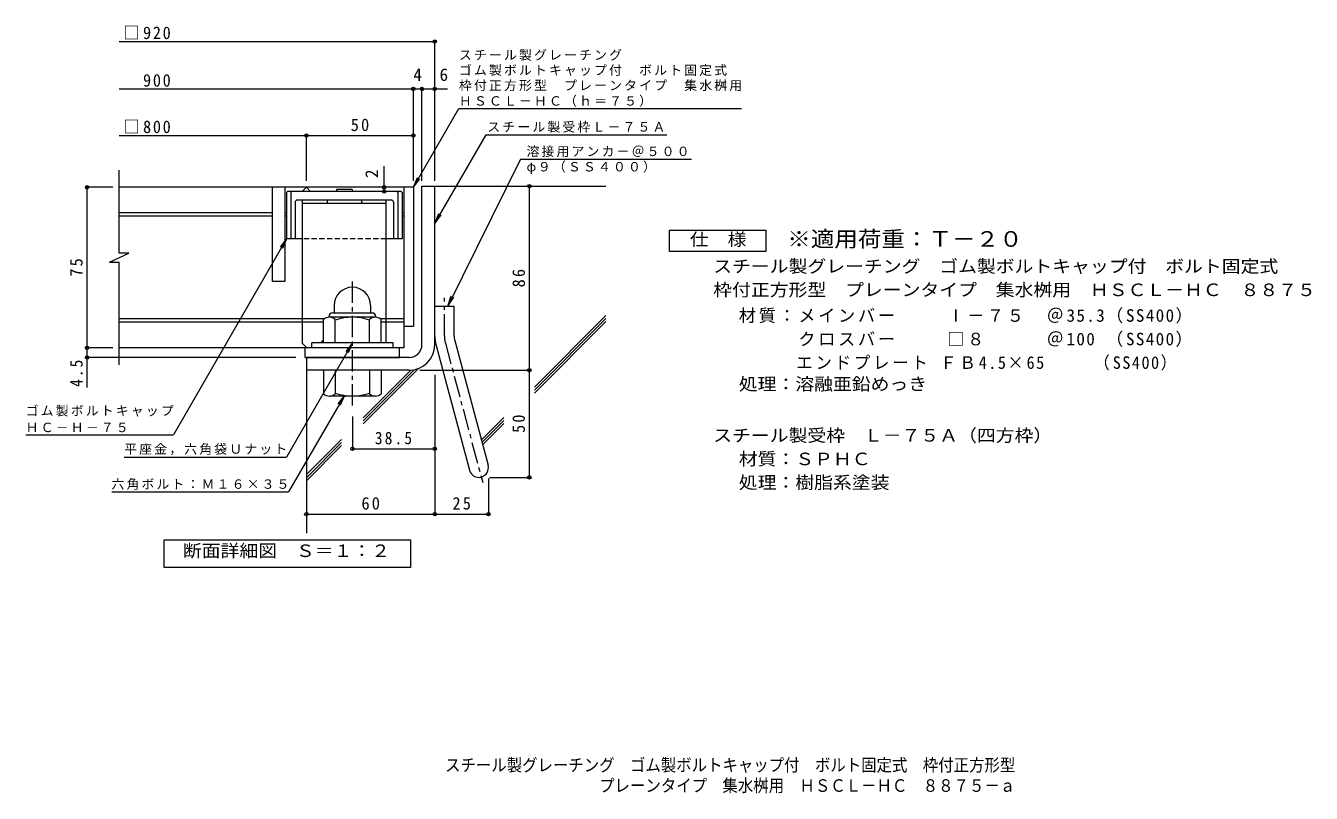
# Model space of a CAD drawing. Units: millimetres on the paper, enlarged 10 times, with parts at other scales. Extents: x -1643 to 1783, y -1939 to 1793.
# Drawn here: x -1221 to 1783, y -1939 to -146 of the extents above; entities that cross this region are included whole.
import ezdxf
from ezdxf.enums import TextEntityAlignment as Align

# ---------------------------------------------------------------- set-up
doc = ezdxf.new("R2010")
doc.units = ezdxf.units.MM
doc.header["$LTSCALE"] = 10
doc.header["$PDMODE"] = 32
doc.header["$PDSIZE"] = 8
for name, pattern in [('CHAIN1', [8, 5, -1, 1, -1]), ('CHAIN2', [12, 9, -1, 1, -1]), ('DASHED1', [1.8, 1.2, -0.6])]:
    doc.linetypes.add(name, pattern=pattern)
for name, color, linetype, lineweight in [('D-1', 2, 'Continuous', 9), ('D-2', 3, 'Continuous', 9), ('D-4', 7, 'Continuous', 9), ('D-5', 7, 'Continuous', 9), ('D-6', 6, 'Continuous', 9), ('D-7', 6, 'Continuous', 9), ('D-8', 4, 'Continuous', 9)]:
    doc.layers.add(name, color=color, linetype=linetype, lineweight=lineweight)
doc.layers.add('F-F_F-Fﾚｲﾔ', color=2, linetype='Continuous')
doc.styles.add('ＭＳ ゴシック', font='')
doc.styles.get('ＭＳ ゴシック').set_extended_font_data('MS Gothic')

msp = doc.modelspace()

# ---------------------------------------------------------------- linework, layer by layer
at = {"layer": 'D-1'}
for p, q in [((-295.11, -521.37), (-265.11, -521.37)), ((-295.11, -891.37), (-295.11, -521.37)), ((-265.11, -891.37), (-265.11, -521.37)), ((-500.11, -799.87), (-500.11, -817.37)), ((-415.11, -799.82), (-415.11, -817.37)), ((-265.11, -801.37), (-220.11, -801.37)), ((-220.11, -870.45), (-220.11, -801.37)), ((-525.11, -887.37), (-525.11, -832.56)), ((-512.61, -826.37), (-512.61, -827.37)), ((-403.86, -827.37), (-511.36, -827.37)), ((-503.61, -817.37), (-411.61, -817.37)), ((-497.61, -887.37), (-497.61, -832.56)), ((-417.61, -887.37), (-417.61, -832.56)), ((-402.61, -826.37), (-402.61, -827.37)), ((-390.11, -887.37), (-390.11, -832.56)), ((-362.61, -887.37), (-552.61, -887.37)), ((-552.61, -898.87), (-552.61, -887.37)), ((-362.61, -898.87), (-362.61, -887.37)), ((-262.04, -893.74), (-184.08, -1184.69)), ((-218.58, -882.09), (-140.62, -1173.05)), ((-325.11, -921.37), (-565.11, -921.37)), ((-565.11, -921.37), (-565.11, -951.37)), ((-325.11, -951.37), (-565.11, -951.37)), ((-525.11, -951.37), (-525.11, -1006.18)), ((-497.61, -951.37), (-497.61, -1006.18)), ((-417.61, -951.37), (-417.61, -1006.18)), ((-390.11, -951.37), (-390.11, -1006.18)), ((-512.61, -1012.37), (-512.61, -1011.37)), ((-403.86, -1011.37), (-511.36, -1011.37)), ((-402.61, -1012.37), (-402.61, -1011.37))]:
    msp.add_line(p, q, dxfattribs=at)
at = {"layer": 'D-1', "linetype": 'CHAIN1'}
for p, q in [((-457.61, -1033.9), (-457.61, -740.86)), ((-242.61, -870.44), (-242.61, -782.34)), ((-240.31, -887.91), (-153, -1213.75))]:
    msp.add_line(p, q, dxfattribs=at)
at = {"layer": 'D-1'}
for centre, radius, start, end in [((-457.61, -799.87), 42.5, 90, 180), ((-457.56, -799.82), 42.45, 0, 90), ((-511.36, -848.17), 20.8, 48.6201, 131.38164), ((-503.61, -826.37), 9, 90, 180), ((-457.61, -947.37), 120, 70.52881, 109.47119), ((-403.86, -848.17), 20.8, 48.61835, 131.37988), ((-411.61, -826.37), 9, 0, 90), ((-175.11, -870.44), 90, 180, 195), ((-175.11, -870.45), 45, 180, 195.00002), ((-325.11, -891.37), 30, 270, 0), ((-325.11, -891.37), 60, 270, 0), ((-511.36, -990.57), 20.8, 228.61835, 311.37988), ((-457.61, -891.37), 120, 250.52881, 289.47119), ((-403.86, -990.57), 20.8, 228.6201, 311.38164), ((-162.35, -1178.87), 22.5, 195.00014, 14.99991)]:
    msp.add_arc(centre, radius, start, end, dxfattribs=at)
at = {"layer": 'D-1', "linetype": 'CHAIN2'}
msp.add_arc((-175.11, -870.44), 67.5, 180, 194.99995, dxfattribs=at)
at = {"layer": 'D-2'}
for p, q in [((-1002.78, -677.71), (-1002.78, -483.87)), ((-315.11, -523.87), (-1002.17, -523.87)), ((-645.11, -523.87), (-645.11, -743.87)), ((-615.11, -523.87), (-615.11, -743.87)), ((-337.61, -523.87), (-337.61, -898.87)), ((-315.11, -523.87), (-315.11, -848.87)), ((-645.11, -583.87), (-1002.78, -583.87)), ((-645.11, -591.37), (-1002.78, -591.37)), ((-611.36, -583.87), (-615.11, -583.87)), ((-611.36, -591.37), (-615.11, -591.37)), ((-337.61, -583.87), (-341.36, -583.87)), ((-337.61, -591.37), (-341.36, -591.37)), ((-1024.9, -698.42), (-980.3, -677.71)), ((-980.3, -677.71), (-1002.78, -677.71)), ((-1024.9, -698.42), (-1002.78, -698.42)), ((-1002.78, -938.87), (-1002.78, -698.42)), ((-615.11, -743.87), (-645.11, -743.87)), ((-525.11, -831.37), (-1002.78, -831.37)), ((-525.11, -838.87), (-1002.78, -838.87)), ((-337.61, -831.37), (-390.11, -831.37)), ((-337.61, -838.87), (-390.11, -838.87)), ((-315.11, -848.87), (-337.61, -848.87)), ((-337.61, -898.87), (-1002.78, -898.87)), ((-567.61, -921.37), (-567.61, -898.87)), ((-347.61, -921.37), (-347.61, -898.87)), ((-567.61, -921.37), (-347.61, -921.37))]:
    msp.add_line(p, q, dxfattribs=at)
msp.add_lwpolyline([(-575.11, -533.87), (-565.11, -523.87), (-555.11, -533.87)], dxfattribs=at)
at = {"layer": 'D-4'}
for p, q in [((-1002.78, -183.5), (-265.11, -183.5)), ((-265.11, -508.41), (-265.11, -180.5)), ((-1002.78, -294.2), (-235.75, -294.2)), ((-315.11, -508.41), (-315.11, -291.2)), ((-295.11, -508.41), (-295.11, -291.2)), ((-1002.78, -402.95), (-315.11, -402.95)), ((-565.11, -508.41), (-565.11, -399.95)), ((-383.26, -523.87), (-383.26, -474.48)), ((-1017.49, -523.87), (-1080.49, -523.87)), ((-1077.5, -991.64), (-1077.5, -523.87)), ((-383.26, -533.87), (-383.26, -523.87)), ((-44.06, -1201.37), (-44.06, -521.37)), ((-1017.49, -898.87), (-1080.49, -898.87)), ((-590.11, -921.37), (-1080.49, -921.37)), ((-300.11, -951.37), (-41.06, -951.37)), ((-265.11, -961.81), (-265.11, -1290.13)), ((-457.61, -1058.9), (-457.61, -1137.55)), ((-457.61, -1134.55), (-265.11, -1134.55)), ((-137.35, -1201.37), (-41.06, -1201.37)), ((-139.85, -1203.87), (-139.85, -1290.13)), ((-565.11, -1287.13), (-139.85, -1287.13))]:
    msp.add_line(p, q, dxfattribs=at)
at = {"layer": 'D-4', "color": 2}
for points in [[(283.46, -673.87), (283.46, -623.87), (508.46, -623.87), (508.46, -673.87)], [(-897.11, -1412.28), (-897.11, -1347.28), (-322.1, -1347.28), (-322.1, -1412.28)]]:
    msp.add_lwpolyline(points, close=True, dxfattribs=at)
at = {"layer": 'D-4'}
for p in [(-265.11, -183.5), (-315.11, -294.2), (-295.11, -294.2), (-265.11, -294.2), (-565.11, -402.95), (-315.11, -402.95), (-1077.5, -523.87), (-383.26, -523.87), (-383.26, -533.87), (-44.06, -521.37), (-1077.5, -898.87), (-1077.5, -921.37), (-44.06, -951.37), (-457.61, -1134.55), (-265.11, -1134.55), (-44.06, -1201.37), (-565.11, -1287.13), (-265.11, -1287.13), (-139.85, -1287.13)]:
    msp.add_point(p, dxfattribs=at)
at = {"layer": 'D-5'}
for p, q in [((-315.11, -523.87), (-208.68, -339.53)), ((-208.68, -339.53), (451.32, -339.53)), ((-265.11, -608.29), (-145.4, -400.94)), ((-145.4, -400.94), (277.42, -400.94)), ((-64.42, -458.1), (335.1, -458.1)), ((-315.11, -523.87), (-305.54, -500.77)), ((-315.11, -523.87), (-299.89, -504.03)), ((-265.11, -608.29), (-255.54, -585.19)), ((-265.11, -608.29), (-249.89, -588.46)), ((-611.36, -643.87), (-875.9, -1102.07)), ((-611.36, -643.87), (-626.58, -663.7)), ((-611.36, -643.87), (-620.93, -666.96)), ((-234.62, -801.37), (-220.69, -780.61)), ((-457.61, -887.37), (-611.57, -1154.03)), ((-457.61, -887.37), (-472.83, -907.2)), ((-457.61, -887.37), (-467.18, -910.47)), ((-476.36, -1009.9), (-606.49, -1235.28)), ((-476.36, -1009.9), (-491.58, -1029.73)), ((-476.36, -1009.9), (-485.93, -1032.99)), ((-1220.9, -1102.07), (-875.9, -1102.07)), ((-990.8, -1154.03), (-611.57, -1154.03)), ((-1019.63, -1235.28), (-606.49, -1235.28))]:
    msp.add_line(p, q, dxfattribs=at)
msp.add_lwpolyline([(-64.42, -458.1), (-234.62, -801.37), (-226.53, -777.71)], dxfattribs=at)
at = {"layer": 'D-6'}
for p, q in [((-265.11, -521.37), (134.89, -521.37)), ((-32.24, -990.38), (134.89, -823.26)), ((-32.24, -997.45), (134.89, -830.32)), ((-32.24, -1004.52), (134.89, -837.4)), ((-565.11, -951.37), (-565.11, -1331.69)), ((-432.09, -1076.16), (-303.12, -947.19)), ((-432.09, -1069.09), (-313.17, -950.17)), ((-432.09, -1062.02), (-321.31, -951.25)), ((-156.31, -1114.46), (-103.48, -1061.63)), ((-154.82, -1120.03), (-103.48, -1068.7)), ((-153.33, -1125.61), (-103.48, -1075.77)), ((-565.11, -1195.04), (-482.8, -1112.73)), ((-565.11, -1202.11), (-482.8, -1119.8)), ((-565.11, -1209.18), (-482.8, -1126.88))]:
    msp.add_line(p, q, dxfattribs=at)
at = {"layer": 'D-7'}
for p, q in [((-611.36, -536.37), (-608.86, -533.87)), ((-611.36, -536.37), (-611.36, -643.87)), ((-343.86, -533.87), (-608.86, -533.87)), ((-601.36, -536.37), (-598.86, -533.87)), ((-601.36, -536.37), (-601.36, -643.87)), ((-494.55, -528.87), (-494.55, -533.87)), ((-458.17, -528.87), (-494.55, -528.87)), ((-458.17, -528.87), (-458.17, -533.87)), ((-351.36, -536.37), (-353.86, -533.87)), ((-351.36, -536.37), (-351.36, -643.87)), ((-341.36, -536.37), (-343.86, -533.87)), ((-341.36, -536.37), (-341.36, -643.87)), ((-591.36, -558.87), (-591.36, -643.87)), ((-366.36, -553.87), (-586.36, -553.87)), ((-361.36, -558.87), (-361.36, -643.87)), ((-573.86, -643.87), (-611.36, -643.87)), ((-341.36, -643.87), (-378.86, -643.87))]:
    msp.add_line(p, q, dxfattribs=at)
at = {"layer": 'D-7', "linetype": 'DASHED1'}
msp.add_line((-378.86, -643.87), (-573.86, -643.87), dxfattribs=at)
at = {"layer": 'D-7'}
for centre, start, end in [((-586.36, -558.87), 90, 180), ((-366.36, -558.87), 0, 90)]:
    msp.add_arc(centre, 5, start, end, dxfattribs=at)
at = {"layer": 'D-8'}
for p, q in [((-378.86, -553.87), (-573.86, -553.87)), ((-573.86, -888.87), (-573.86, -553.87)), ((-378.86, -561.37), (-573.86, -561.37)), ((-516.36, -553.87), (-516.36, -561.37)), ((-436.36, -553.87), (-436.36, -561.37)), ((-378.86, -887.37), (-378.86, -553.87)), ((-573.86, -888.87), (-563.86, -898.87))]:
    msp.add_line(p, q, dxfattribs=at)
msp.add_lwpolyline([(-528.86, -887.37), (-528.86, -883.87), (-525.11, -880.12)], dxfattribs=at)

# ---------------------------------------------------------------- texts
at = {"layer": 'D-4', "color": 2, "style": 'ＭＳ ゴシック'}
for s, p in [('4', (-315.11, -284.2)), ('6', (-253.86, -284.2))]:
    msp.add_text(s, height=29.33, dxfattribs=at).set_placement(p, align=Align.BOTTOM_LEFT)
msp.add_text('2', height=29.33, rotation=90, dxfattribs=at).set_placement((-389.26, -502.12), align=Align.BOTTOM_LEFT)
at = {"layer": 'D-4', "color": 2, "style": 'ＭＳ ゴシック', "width": 1.1}
for s, p in [('仕\u3000様', (330.96, -668.87)), ('処理：溶融亜鉛めっき', (445.26, -1006.79)), ('スチール製受枠\u3000Ｌ－７５Ａ（四方枠）', (385.55, -1126.79)), ('材質：ＳＰＨＣ', (445.26, -1181.79)), ('処理：樹脂系塗装', (445.26, -1236.79)), ('断面詳細図\u3000Ｓ＝１：２', (-853.68, -1396.31))]:
    msp.add_text(s, height=29.33, dxfattribs=at).set_placement(p, align=Align.BOTTOM_LEFT)
at = {"layer": 'D-4', "color": 2, "char_height": 29.33, "attachment_point": 7, "style": 'ＭＳ ゴシック'}
for s, insert in [('\\T1.21;\\W0.95;□920', (-992.78, -178.45)), ('\\T1.21;\\W0.95;\u3000900', (-992.78, -289.15)), ('\\T1.21;\\W0.95;□800', (-992.78, -397.95)), ('\\T1.27;\\W0.95;50', (-461.36, -392.95)), ('\\T1.16;材質：メインバー\u3000\u3000\\~Ⅰ－７５\u3000＠35.3（SS400）', (445.26, -841.79)), ('\\T1.16;\u3000\u3000\u3000クロスバー\u3000\u3000\\~□８\u3000\u3000\u3000＠100\\~（SS400）', (445.26, -896.79)), ('\\T1.18;\\W0.95;\u3000\u3000\u3000エンドプレート\\~ＦＢ4.5×65\\~\\~\\~\\~\\~（SS400）', (445.26, -951.79)), ('\\T1.28;\\W0.9;38.5', (-405.11, -1124.55)), ('\\T1.27;\\W0.95;60', (-436.36, -1277.13)), ('\\T1.27;\\W0.95;25', (-223.73, -1277.13))]:
    msp.add_mtext(s, dxfattribs=dict(at, insert=insert))
at = {"layer": 'D-4', "color": 2, "char_height": 29.33, "attachment_point": 7, "rotation": 90, "style": 'ＭＳ ゴシック'}
for s, insert in [('\\T1.27;\\W0.95;75', (-1087.5, -732.62)), ('\\T1.27;\\W0.95;86', (-54.06, -757.62)), ('\\T1.27;\\W0.9;4.5', (-1087.49, -990.19)), ('\\T1.27;\\W0.95;50', (-54.06, -1097.62))]:
    msp.add_mtext(s, dxfattribs=dict(at, insert=insert))
at = {"layer": 'D-5', "color": 3, "style": 'ＭＳ ゴシック', "width": 1.1}
msp.add_text('※適用荷重：Ｔ－２０', height=36.66, dxfattribs=at).set_placement((558.46, -673.87), align=Align.BOTTOM_LEFT)
at = {"layer": 'D-5', "color": 2, "style": 'ＭＳ ゴシック', "width": 1.1}
for s, p in [('スチール製グレーチング\u3000ゴム製ボルトキャップ付\u3000ボルト固定式', (385.55, -731.79)), ('枠付正方形型\u3000プレーンタイプ\u3000集水桝用\u3000ＨＳＣＬ－ＨＣ\u3000８８７５', (385.55, -786.79))]:
    msp.add_text(s, height=29.33, dxfattribs=at).set_placement(p, align=Align.BOTTOM_LEFT)
at = {"layer": 'D-5', "char_height": 21.99, "attachment_point": 7, "style": 'ＭＳ ゴシック'}
for s, insert in [('\\T1.17;スチール製グレーチング', (-208.68, -228.22)), ('\\T1.17;ゴム製ボルトキャップ付\u3000ボルト固定式', (-208.68, -263.79)), ('\\T1.17;枠付正方形型\u3000プレーンタイプ\u3000集水桝用', (-208.68, -299.37)), ('\\T1.17;ＨＳＣＬ－ＨＣ（ｈ＝７５）', (-208.68, -336.01)), ('\\T1.17;スチール製受枠Ｌ－７５Ａ', (-142.28, -396.18)), ('\\T1.17;溶接用アンカ－＠５００', (-50.77, -453.44)), ('\\T1.17;φ９（ＳＳ４００）', (-50.77, -492.76)), ('\\T1.17;ゴム製ボルトキャップ', (-1220.9, -1059.43)), ('\\T1.17;ＨＣ－Ｈ－７５', (-1220.9, -1096.03)), ('\\T1.17;平座金，六角袋Ｕナット', (-990.8, -1149.37)), ('\\T1.17;六角ボルト：Ｍ１６×３５', (-1020.56, -1230.62))]:
    msp.add_mtext(s, dxfattribs=dict(at, insert=insert))
at = {"layer": 'F-F_F-Fﾚｲﾔ', "style": 'ＭＳ ゴシック', "width": 0.9}
for s, p in [('スチール製グレーチング\u3000ゴム製ボルトキャップ付\u3000ボルト固定式\u3000枠付正方形型', (-240.98, -1896.81)), ('プレーンタイプ\u3000集水桝用\u3000ＨＳＣＬ－ＨＣ\u3000８８７５－ａ', (119.02, -1944.71))]:
    msp.add_text(s, height=29.33, dxfattribs=at).set_placement(p, align=Align.BOTTOM_LEFT)

doc.saveas('drawing.dxf')
